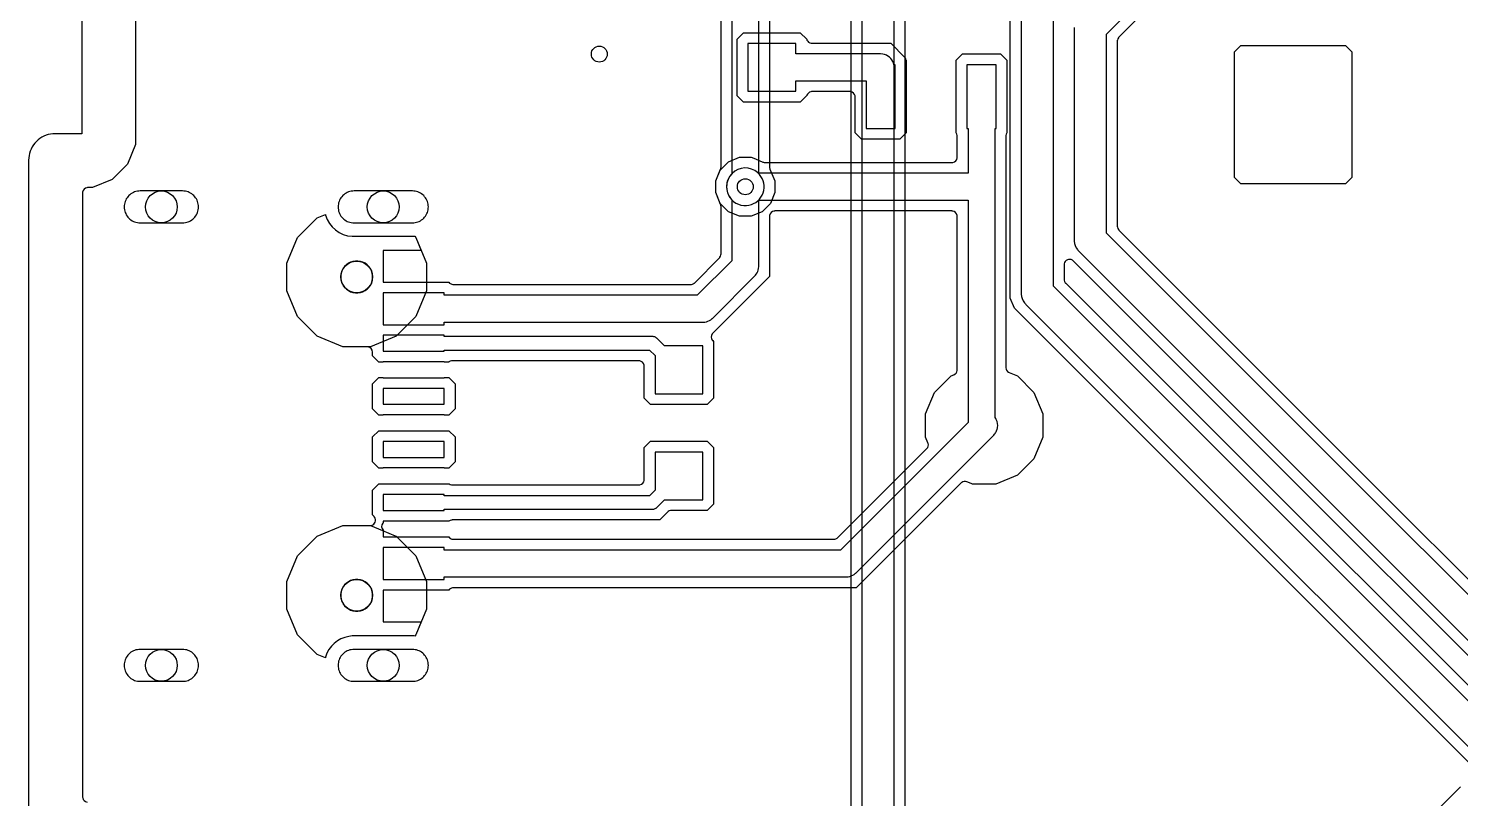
# Model space of a CAD drawing. Header units: millimetres. Extents: x -1 to 70, y 0 to 114.
# Drawn here: x -1 to 25.97, y 81.47 to 95.98 of the extents above; entities that cross this region are included whole.
import ezdxf

# ---------------------------------------------------------------- set-up
doc = ezdxf.new("R2010")
doc.units = ezdxf.units.MM

msp = doc.modelspace()

# ---------------------------------------------------------------- linework, layer by layer
at = {"layer": '16_copper'}
for points in [[(1.016, 104.613), (1.016, 93.798), (0.861, 93.424), (0.576, 93.139), (0.202, 92.984), (0.116, 92.984), (0.107, 92.983), (0.098, 92.982, 0.323309), (0.017, 92.898), (0.017, 92.893, 0.009671), (0.016, 92.889), (0.016, 92.884), (0.016, 81.503), (0.017, 81.494), (0.018, 81.485, 0.323309), (0.102, 81.404)], [(15.819, 71.537), (25.963, 81.681), (25.967, 81.687), (25.972, 81.692, 0.125734)]]:
    msp.add_lwpolyline(points, format="xyb", dxfattribs=at)
for points in [[(14.691, 93.897), (14.572, 94.016), (14.572, 94.693), (14.571, 94.702), (14.57, 94.711, 0.323309), (14.486, 94.792), (14.481, 94.792, 0.009671), (14.477, 94.792), (14.472, 94.793), (13.753, 94.793), (13.744, 94.792), (13.735, 94.791, 0.238058), (13.658, 94.724), (13.657, 94.72), (13.534, 94.597), (12.466, 94.597), (12.347, 94.716), (12.347, 95.784), (12.466, 95.903), (13.534, 95.903), (13.657, 95.78), (13.66, 95.774), (13.662, 95.765, 0.255512), (13.739, 95.708), (13.744, 95.708, 0.009671), (13.748, 95.708), (13.753, 95.707), (15.239, 95.707), (15.508, 95.438), (15.508, 95.432, 0.106582), (15.527, 95.386), (15.528, 95.385), (15.528, 94.016), (15.409, 93.897)], [(5.68, 86.7), (5.68, 86.668), (5.678, 86.666), (5.674, 86.662, 0.393907), (5.679, 86.526), (5.68, 86.525), (5.68, 86.4), (6.83, 86.4), (6.83, 86.403), (6.914, 86.403), (6.931, 86.386, 0.162863), (6.988, 86.358), (6.996, 86.358), (6.998, 86.357), (6.999, 86.357), (7.002, 86.357), (14.169, 86.357), (14.176, 86.358), (14.184, 86.358, 0.125733), (14.229, 86.377), (14.236, 86.383), (14.237, 86.384), (14.238, 86.385), (14.24, 86.386), (15.919, 88.066), (15.92, 88.067), (15.922, 88.068, 0.255514), (15.945, 88.161), (15.941, 88.175), (15.897, 88.281), (15.897, 88.719), (16.065, 89.125), (16.375, 89.435), (16.431, 89.458, 0.265607), (16.492, 89.537), (16.493, 89.551), (16.493, 92.443), (16.492, 92.452), (16.491, 92.461, 0.323309), (16.407, 92.542), (16.402, 92.542, 0.009671), (16.398, 92.542), (16.393, 92.543), (13.057, 92.543), (13.048, 92.542), (13.039, 92.541, 0.323309), (12.958, 92.457), (12.958, 92.452, 0.009671), (12.958, 92.448), (12.957, 92.443), (12.957, 91.311), (11.888, 90.241), (11.882, 90.234), (11.876, 90.227, 0.323312), (11.879, 90.11), (11.882, 90.106), (11.883, 90.105), (11.884, 90.103), (11.888, 90.1), (11.903, 90.084), (11.903, 89.016), (11.784, 88.897), (10.716, 88.897), (10.597, 89.016), (10.597, 89.62), (10.596, 89.629), (10.595, 89.638, 0.323309), (10.511, 89.719), (10.506, 89.719, 0.009671), (10.502, 89.719), (10.497, 89.72), (6.979, 89.72), (6.971, 89.719), (6.964, 89.719, 0.104499), (6.918, 89.7), (6.915, 89.697), (6.83, 89.697), (6.83, 89.7), (5.68, 89.7), (5.68, 89.697), (5.596, 89.697), (5.477, 89.816), (5.477, 89.884, 0.373881), (5.391, 89.983), (5.386, 89.983, 0.009671), (5.382, 89.984), (5.377, 89.984), (4.918, 89.984), (4.435, 90.184), (4.064, 90.555), (3.864, 91.038), (3.864, 91.562), (4.064, 92.045), (4.435, 92.416), (4.59, 92.48), (4.593, 92.466, 0.318728), (5.095, 92.066), (6.265, 92.066), (6.274, 92.067), (6.296, 92.045), (6.397, 91.8), (5.68, 91.8), (5.68, 91.2), (6.83, 91.2), (6.83, 91.203), (6.914, 91.203), (6.931, 91.186, 0.162863), (6.988, 91.158), (6.996, 91.158), (6.998, 91.157), (6.999, 91.157), (7.002, 91.157), (11.469, 91.157), (11.476, 91.158), (11.484, 91.158, 0.125733), (11.529, 91.177), (11.536, 91.183), (11.537, 91.184), (11.538, 91.185), (11.54, 91.186), (12.014, 91.66), (12.018, 91.666), (12.023, 91.671, 0.125734), (12.042, 91.717), (12.042, 91.725), (12.043, 91.727), (12.043, 91.728), (12.043, 91.731), (12.043, 92.63), (12.043, 92.63), (12.043, 92.63, 0.062622), (12.04, 92.655), (12.035, 92.668), (11.944, 92.889), (11.944, 93.111), (12.028, 93.315), (12.185, 93.472), (12.389, 93.556), (12.611, 93.556), (12.69, 93.523), (12.69, 93.523), (12.69, 93.523), (12.832, 93.465), (12.832, 93.465), (12.832, 93.465), (12.845, 93.461), (12.856, 93.458), (12.856, 93.458), (12.856, 93.458), (12.87, 93.457), (16.393, 93.457), (16.402, 93.458), (16.411, 93.459, 0.323309), (16.492, 93.543), (16.492, 93.548, 0.009671), (16.492, 93.552), (16.493, 93.557), (16.493, 93.953), (16.492, 93.961), (16.492, 93.968, 0.106582), (16.473, 94.014), (16.472, 94.014), (16.472, 95.384), (16.591, 95.503), (17.309, 95.503), (17.428, 95.384), (17.428, 94.014), (17.427, 94.013, 0.125734), (17.408, 93.967), (17.408, 93.959), (17.407, 93.957), (17.407, 93.956), (17.407, 93.953), (17.407, 89.592), (17.407, 89.59), (17.407, 89.588, 0.255516), (17.456, 89.506), (17.469, 89.5), (17.625, 89.435), (17.935, 89.125), (18.103, 88.719), (18.103, 88.281), (17.935, 87.875), (17.625, 87.565), (17.219, 87.397), (16.781, 87.397), (16.752, 87.408), (16.752, 87.408), (16.675, 87.441), (16.673, 87.441), (16.671, 87.442, 0.255517), (16.576, 87.428), (16.566, 87.419), (14.589, 85.443), (7.002, 85.443), (6.994, 85.442), (6.987, 85.442, 0.125736), (6.941, 85.423), (6.935, 85.417), (6.933, 85.416), (6.933, 85.415), (6.931, 85.414), (6.914, 85.397), (6.83, 85.397), (6.83, 85.4), (5.68, 85.4), (5.68, 84.8), (6.397, 84.8), (6.296, 84.555), (6.274, 84.533), (6.265, 84.534), (5.095, 84.534), (5.033, 84.527, 0.288095), (4.593, 84.134), (4.59, 84.12), (4.435, 84.184), (4.064, 84.555), (3.864, 85.038), (3.864, 85.562), (4.064, 86.045), (4.435, 86.416), (4.918, 86.616), (5.435, 86.616), (5.446, 86.617), (5.457, 86.618, 0.546728), (5.515, 86.776), (5.514, 86.778), (5.513, 86.779), (5.511, 86.78), (5.506, 86.787), (5.477, 86.816), (5.477, 87.284), (5.596, 87.403), (5.68, 87.403), (5.68, 87.4), (6.83, 87.4), (6.83, 87.403), (6.916, 87.403), (6.919, 87.4, 0.125734), (6.965, 87.381), (6.973, 87.381), (6.975, 87.38), (6.976, 87.38), (6.979, 87.38), (10.497, 87.38), (10.506, 87.381), (10.515, 87.382, 0.323309), (10.596, 87.466), (10.596, 87.471, 0.009671), (10.596, 87.475), (10.597, 87.48), (10.597, 88.084), (10.716, 88.203), (11.784, 88.203), (11.903, 88.084), (11.903, 87.016), (11.784, 86.897), (11.105, 86.897), (11.098, 86.896), (11.091, 86.896, 0.125738), (11.045, 86.877), (11.039, 86.871), (11.037, 86.87), (11.036, 86.869), (11.034, 86.868), (10.887, 86.72), (6.979, 86.72), (6.971, 86.719), (6.964, 86.719, 0.104499), (6.918, 86.7), (6.915, 86.697), (6.83, 86.697), (6.83, 86.7)], [(15.325, 95.3), (15.298, 95.3), (15.296, 95.309), (15.292, 95.328, 0.282171), (15.09, 95.501), (15.05, 95.504, 0.00044), (15.05, 95.504), (13.45, 95.504), (13.45, 95.7), (12.55, 95.7), (12.55, 94.8), (13.45, 94.8), (13.45, 94.996), (14.775, 94.996), (14.775, 94.1), (15.325, 94.1)], [(17.225, 94.1), (17.225, 95.3), (16.675, 95.3), (16.675, 94.1), (16.696, 94.1), (16.696, 93.254), (12.745, 93.254), (12.733, 93.266, 0.936605), (12.234, 92.767), (12.246, 92.755), (12.246, 91.605), (11.595, 90.954), (6.83, 90.954), (6.83, 91), (5.68, 91), (5.68, 90.4), (6.83, 90.4), (6.83, 90.446), (11.7, 90.446), (11.719, 90.448), (11.739, 90.449, 0.118891), (11.849, 90.494), (11.879, 90.52), (11.88, 90.52), (11.88, 90.52), (12.68, 91.32), (12.692, 91.335), (12.705, 91.35, 0.118893), (12.751, 91.46), (12.754, 91.5, 0.000218), (12.754, 91.5), (12.754, 92.746), (16.696, 92.746), (16.696, 88.555), (14.295, 86.154), (6.83, 86.154), (6.83, 86.2), (5.68, 86.2), (5.68, 85.6), (6.83, 85.6), (6.83, 85.646), (14.4, 85.646), (14.419, 85.648), (14.439, 85.649, 0.118891), (14.549, 85.694), (14.579, 85.72), (14.58, 85.72), (14.58, 85.72), (17.18, 88.32), (17.193, 88.336), (17.205, 88.35, 0.078613), (17.241, 88.421), (17.241, 88.421), (17.242, 88.421, 0.157756), (17.242, 88.578), (17.242, 88.578), (17.242, 88.578), (17.234, 88.598), (17.227, 88.615), (17.227, 88.615), (17.226, 88.615, 0.039245), (17.206, 88.649), (17.204, 88.651), (17.204, 94.1)], [(11.7, 90), (10.98, 90), (10.84, 90.14), (10.836, 90.143), (10.832, 90.147, 0.11143), (10.782, 90.173), (10.775, 90.174), (10.765, 90.176), (10.756, 90.176), (10.75, 90.177), (6.83, 90.177), (6.83, 90.2), (5.68, 90.2), (5.68, 89.9), (6.83, 89.9), (6.83, 89.923), (10.697, 89.923), (10.8, 89.82), (10.8, 89.1), (11.7, 89.1)], [(6.83, 86.923), (10.75, 86.923), (10.755, 86.924), (10.761, 86.923, 0.111436), (10.814, 86.94), (10.82, 86.945), (10.828, 86.95), (10.835, 86.956), (10.84, 86.96), (10.98, 87.1), (11.7, 87.1), (11.7, 88), (10.8, 88), (10.8, 87.28), (10.697, 87.177), (6.83, 87.177), (6.83, 87.2), (5.68, 87.2), (5.68, 86.9), (6.83, 86.9)]]:
    msp.add_lwpolyline(points, format="xyb", close=True, dxfattribs=at)
for points in [[(6.83, 88.697), (6.83, 88.7), (5.68, 88.7), (5.68, 88.697), (5.596, 88.697), (5.477, 88.816), (5.477, 89.284), (5.596, 89.403), (5.68, 89.403), (5.68, 89.4), (6.83, 89.4), (6.83, 89.403), (6.914, 89.403), (7.033, 89.284), (7.033, 88.816), (6.914, 88.697)], [(6.83, 89.2), (5.68, 89.2), (5.68, 88.9), (6.83, 88.9)], [(6.83, 87.697), (6.83, 87.7), (5.68, 87.7), (5.68, 87.697), (5.596, 87.697), (5.477, 87.816), (5.477, 88.284), (5.596, 88.403), (5.68, 88.403), (5.68, 88.4), (6.83, 88.4), (6.83, 88.403), (6.914, 88.403), (7.033, 88.284), (7.033, 87.816), (6.914, 87.697)], [(6.83, 88.2), (5.68, 88.2), (5.68, 87.9), (6.83, 87.9)]]:
    msp.add_lwpolyline(points, close=True, dxfattribs=at)
at = {"layer": '1_copper'}
for points in [[(1.016, 104.613), (1.016, 93.798), (0.861, 93.424), (0.576, 93.139), (0.202, 92.984), (0.116, 92.984), (0.107, 92.983), (0.098, 92.982, 0.323309), (0.017, 92.898), (0.017, 92.893, 0.009671), (0.016, 92.889), (0.016, 92.884), (0.016, 81.503), (0.017, 81.494), (0.018, 81.485, 0.323309), (0.102, 81.404)], [(15.305, 71.126), (15.305, 99.322), (15.317, 99.343, 1), (14.683, 99.657), (14.665, 99.614, 0.198911), (14.683, 99.343), (14.695, 99.322), (14.695, 71)], [(12.957, 99.63), (12.957, 93.37), (12.957, 93.37), (12.957, 93.37, 0.062622), (12.96, 93.345), (12.965, 93.332), (13.056, 93.111), (13.056, 92.889), (12.972, 92.685), (12.815, 92.528), (12.611, 92.444), (12.389, 92.444), (12.185, 92.528), (12.028, 92.685), (11.944, 92.889), (11.944, 93.111), (12.035, 93.332), (12.035, 93.332), (12.035, 93.332, 0.06189), (12.042, 93.356), (12.042, 93.356), (12.042, 93.356), (12.043, 93.37), (12.043, 99.63)], [(22.271, 98.552), (19.537, 95.819), (19.533, 95.813), (19.528, 95.808, 0.125734), (19.509, 95.762), (19.508, 95.754), (19.508, 95.752), (19.508, 95.75), (19.508, 95.748), (19.508, 92.252), (19.509, 92.245), (19.509, 92.237, 0.125733), (19.528, 92.192), (19.534, 92.185), (19.535, 92.184), (19.536, 92.183), (19.537, 92.181), (43.184, 68.534)], [(17.695, 97), (17.695, 91), (17.696, 90.988), (17.696, 90.976, 0.144215), (17.758, 90.815), (17.765, 90.807, 0.015626), (17.777, 90.793), (17.784, 90.784), (39.695, 68.874)], [(18.695, 96), (18.695, 92), (18.696, 91.988), (18.696, 91.976, 0.144215), (18.758, 91.815), (18.765, 91.807, 0.015626), (18.777, 91.793), (18.784, 91.784), (42.658, 67.911)], [(42.466, 67.816), (18.679, 91.603), (18.67, 91.609), (18.662, 91.616, 0.546726), (18.509, 91.546), (18.509, 91.544), (18.509, 91.543), (18.509, 91.541), (18.508, 91.532), (18.508, 91.252), (18.509, 91.245), (18.509, 91.237, 0.125733), (18.528, 91.192), (18.534, 91.185), (18.535, 91.184), (18.536, 91.183), (18.537, 91.181), (40.431, 69.288)]]:
    msp.add_lwpolyline(points, format="xyb", dxfattribs=at)
for points in [[(12.569, 92.653, 0.577352), (12.766, 93.233), (12.754, 93.246), (12.754, 99.755), (12.766, 99.767, 1), (12.234, 100.233), (12.206, 100.197, 0.339456), (12.234, 99.767), (12.246, 99.755), (12.246, 93.246), (12.234, 93.233, 0.66818), (12.523, 92.647)], [(4.918, 89.984), (4.435, 90.184), (4.064, 90.555), (3.864, 91.038), (3.864, 91.562), (4.064, 92.045), (4.435, 92.416), (4.59, 92.48), (4.593, 92.466, 0.318728), (5.095, 92.066), (6.265, 92.066), (6.274, 92.067), (6.296, 92.045), (6.496, 91.562), (6.496, 91.038), (6.296, 90.555), (5.925, 90.184), (5.442, 89.984)], [(4.435, 84.184), (4.064, 84.555), (3.864, 85.038), (3.864, 85.562), (4.064, 86.045), (4.435, 86.416), (4.918, 86.616), (5.442, 86.616), (5.665, 86.523), (5.665, 86.523), (5.665, 86.523), (5.906, 86.423), (5.907, 86.423), (5.925, 86.416), (6.296, 86.045), (6.496, 85.562), (6.496, 85.038), (6.296, 84.555), (6.274, 84.533), (6.265, 84.534), (5.095, 84.534), (5.033, 84.527, 0.288095), (4.593, 84.134), (4.59, 84.12)]]:
    msp.add_lwpolyline(points, format="xyb", close=True, dxfattribs=at)
for points in [[(14.492, 70.899), (14.492, 99.253)], [(15.508, 99.253), (15.508, 71.252)], [(43.089, 68.342), (19.305, 92.126), (19.305, 95.874), (22.056, 98.624)], [(39.463, 68.819), (17.569, 90.712), (17.492, 90.899), (17.492, 97.101)], [(40.216, 69.216), (18.305, 91.126), (18.305, 96.874)]]:
    msp.add_lwpolyline(points, dxfattribs=at)
msp.add_lwpolyline([(21.836, 93.057), (21.717, 93.176), (21.717, 95.544), (21.836, 95.663), (23.804, 95.663), (23.923, 95.544), (23.923, 93.176), (23.804, 93.057)], close=True, dxfattribs=at)
at = {"layer": 'drills_NPTH'}
for centre in [(5.18, 91.3), (5.18, 85.3)]:
    msp.add_circle(centre, 0.3, dxfattribs=at)
at = {"layer": 'drills_PTH'}
for centre in [(1.5, 92.62), (5.68, 92.62), (1.5, 83.98), (5.68, 83.98)]:
    msp.add_circle(centre, 0.3, dxfattribs=at)
at = {"layer": 'drills_via_1_16'}
for centre in [(9.75, 95.5), (12.5, 93)]:
    msp.add_circle(centre, 0.15, dxfattribs=at)
at = {"layer": 'holes'}
for points in [[(0.8, 92.62), (0.801, 92.594), (0.805, 92.568), (0.81, 92.542), (0.818, 92.517), (0.828, 92.493), (0.84, 92.47), (0.854, 92.448), (0.87, 92.427), (0.888, 92.408), (0.907, 92.39), (0.928, 92.374), (0.95, 92.36), (0.973, 92.348), (0.997, 92.338), (1.022, 92.33), (1.048, 92.325), (1.074, 92.321), (1.1, 92.32), (1.9, 92.32), (1.926, 92.321), (1.952, 92.325), (1.978, 92.33), (2.003, 92.338), (2.027, 92.348), (2.05, 92.36), (2.072, 92.374), (2.093, 92.39), (2.112, 92.408), (2.13, 92.427), (2.146, 92.448), (2.16, 92.47), (2.172, 92.493), (2.182, 92.517), (2.19, 92.542), (2.195, 92.568), (2.199, 92.594), (2.2, 92.62), (2.199, 92.646), (2.195, 92.672), (2.19, 92.698), (2.182, 92.723), (2.172, 92.747), (2.16, 92.77), (2.146, 92.792), (2.13, 92.813), (2.112, 92.832), (2.093, 92.85), (2.072, 92.866), (2.05, 92.88), (2.027, 92.892), (2.003, 92.902), (1.978, 92.91), (1.952, 92.915), (1.926, 92.919), (1.9, 92.92), (1.1, 92.92), (1.074, 92.919), (1.048, 92.915), (1.022, 92.91), (0.997, 92.902), (0.973, 92.892), (0.95, 92.88), (0.928, 92.866), (0.907, 92.85), (0.888, 92.832), (0.87, 92.813), (0.854, 92.792), (0.84, 92.77), (0.828, 92.747), (0.818, 92.723), (0.81, 92.698), (0.805, 92.672), (0.801, 92.646), (0.8, 92.62)], [(4.83, 92.62), (4.831, 92.594), (4.835, 92.568), (4.84, 92.542), (4.848, 92.517), (4.858, 92.493), (4.87, 92.47), (4.884, 92.448), (4.9, 92.427), (4.918, 92.408), (4.937, 92.39), (4.958, 92.374), (4.98, 92.36), (5.003, 92.348), (5.027, 92.338), (5.052, 92.33), (5.078, 92.325), (5.104, 92.321), (5.13, 92.32), (6.23, 92.32), (6.256, 92.321), (6.282, 92.325), (6.308, 92.33), (6.333, 92.338), (6.357, 92.348), (6.38, 92.36), (6.402, 92.374), (6.423, 92.39), (6.442, 92.408), (6.46, 92.427), (6.476, 92.448), (6.49, 92.47), (6.502, 92.493), (6.512, 92.517), (6.52, 92.542), (6.525, 92.568), (6.529, 92.594), (6.53, 92.62), (6.529, 92.646), (6.525, 92.672), (6.52, 92.698), (6.512, 92.723), (6.502, 92.747), (6.49, 92.77), (6.476, 92.792), (6.46, 92.813), (6.442, 92.832), (6.423, 92.85), (6.402, 92.866), (6.38, 92.88), (6.357, 92.892), (6.333, 92.902), (6.308, 92.91), (6.282, 92.915), (6.256, 92.919), (6.23, 92.92), (5.13, 92.92), (5.104, 92.919), (5.078, 92.915), (5.052, 92.91), (5.027, 92.902), (5.003, 92.892), (4.98, 92.88), (4.958, 92.866), (4.937, 92.85), (4.918, 92.832), (4.9, 92.813), (4.884, 92.792), (4.87, 92.77), (4.858, 92.747), (4.848, 92.723), (4.84, 92.698), (4.835, 92.672), (4.831, 92.646), (4.83, 92.62)], [(5.156, 91.6), (5.11, 91.593), (5.065, 91.578), (5.023, 91.557), (4.985, 91.529), (4.951, 91.495), (4.923, 91.457), (4.902, 91.415), (4.887, 91.37), (4.88, 91.324), (4.88, 91.276), (4.887, 91.23), (4.902, 91.185), (4.923, 91.143), (4.951, 91.105), (4.985, 91.071), (5.023, 91.043), (5.065, 91.022), (5.11, 91.007), (5.156, 91), (5.204, 91), (5.25, 91.007), (5.295, 91.022), (5.337, 91.043), (5.375, 91.071), (5.409, 91.105), (5.437, 91.143), (5.458, 91.185), (5.473, 91.23), (5.48, 91.276), (5.48, 91.324), (5.473, 91.37), (5.458, 91.415), (5.437, 91.457), (5.409, 91.495), (5.375, 91.529), (5.337, 91.557), (5.295, 91.578), (5.25, 91.593), (5.204, 91.6), (5.156, 91.6)], [(5.156, 85.6), (5.11, 85.593), (5.065, 85.578), (5.023, 85.557), (4.985, 85.529), (4.951, 85.495), (4.923, 85.457), (4.902, 85.415), (4.887, 85.37), (4.88, 85.324), (4.88, 85.276), (4.887, 85.23), (4.902, 85.185), (4.923, 85.143), (4.951, 85.105), (4.985, 85.071), (5.023, 85.043), (5.065, 85.022), (5.11, 85.007), (5.156, 85), (5.204, 85), (5.25, 85.007), (5.295, 85.022), (5.337, 85.043), (5.375, 85.071), (5.409, 85.105), (5.437, 85.143), (5.458, 85.185), (5.473, 85.23), (5.48, 85.276), (5.48, 85.324), (5.473, 85.37), (5.458, 85.415), (5.437, 85.457), (5.409, 85.495), (5.375, 85.529), (5.337, 85.557), (5.295, 85.578), (5.25, 85.593), (5.204, 85.6), (5.156, 85.6)], [(0.8, 83.98), (0.801, 83.954), (0.805, 83.928), (0.81, 83.902), (0.818, 83.877), (0.828, 83.853), (0.84, 83.83), (0.854, 83.808), (0.87, 83.787), (0.888, 83.768), (0.907, 83.75), (0.928, 83.734), (0.95, 83.72), (0.973, 83.708), (0.997, 83.698), (1.022, 83.69), (1.048, 83.685), (1.074, 83.681), (1.1, 83.68), (1.9, 83.68), (1.926, 83.681), (1.952, 83.685), (1.978, 83.69), (2.003, 83.698), (2.027, 83.708), (2.05, 83.72), (2.072, 83.734), (2.093, 83.75), (2.112, 83.768), (2.13, 83.787), (2.146, 83.808), (2.16, 83.83), (2.172, 83.853), (2.182, 83.877), (2.19, 83.902), (2.195, 83.928), (2.199, 83.954), (2.2, 83.98), (2.199, 84.006), (2.195, 84.032), (2.19, 84.058), (2.182, 84.083), (2.172, 84.107), (2.16, 84.13), (2.146, 84.152), (2.13, 84.173), (2.112, 84.192), (2.093, 84.21), (2.072, 84.226), (2.05, 84.24), (2.027, 84.252), (2.003, 84.262), (1.978, 84.27), (1.952, 84.275), (1.926, 84.279), (1.9, 84.28), (1.1, 84.28), (1.074, 84.279), (1.048, 84.275), (1.022, 84.27), (0.997, 84.262), (0.973, 84.252), (0.95, 84.24), (0.928, 84.226), (0.907, 84.21), (0.888, 84.192), (0.87, 84.173), (0.854, 84.152), (0.84, 84.13), (0.828, 84.107), (0.818, 84.083), (0.81, 84.058), (0.805, 84.032), (0.801, 84.006), (0.8, 83.98)], [(4.83, 83.98), (4.831, 83.954), (4.835, 83.928), (4.84, 83.902), (4.848, 83.877), (4.858, 83.853), (4.87, 83.83), (4.884, 83.808), (4.9, 83.787), (4.918, 83.768), (4.937, 83.75), (4.958, 83.734), (4.98, 83.72), (5.003, 83.708), (5.027, 83.698), (5.052, 83.69), (5.078, 83.685), (5.104, 83.681), (5.13, 83.68), (6.23, 83.68), (6.256, 83.681), (6.282, 83.685), (6.308, 83.69), (6.333, 83.698), (6.357, 83.708), (6.38, 83.72), (6.402, 83.734), (6.423, 83.75), (6.442, 83.768), (6.46, 83.787), (6.476, 83.808), (6.49, 83.83), (6.502, 83.853), (6.512, 83.877), (6.52, 83.902), (6.525, 83.928), (6.529, 83.954), (6.53, 83.98), (6.529, 84.006), (6.525, 84.032), (6.52, 84.058), (6.512, 84.083), (6.502, 84.107), (6.49, 84.13), (6.476, 84.152), (6.46, 84.173), (6.442, 84.192), (6.423, 84.21), (6.402, 84.226), (6.38, 84.24), (6.357, 84.252), (6.333, 84.262), (6.308, 84.27), (6.282, 84.275), (6.256, 84.279), (6.23, 84.28), (5.13, 84.28), (5.104, 84.279), (5.078, 84.275), (5.052, 84.27), (5.027, 84.262), (5.003, 84.252), (4.98, 84.24), (4.958, 84.226), (4.937, 84.21), (4.918, 84.192), (4.9, 84.173), (4.884, 84.152), (4.87, 84.13), (4.858, 84.107), (4.848, 84.083), (4.84, 84.058), (4.835, 84.032), (4.831, 84.006), (4.83, 83.98)]]:
    msp.add_lwpolyline(points, close=True, dxfattribs=at)
at = {"layer": 'outline'}
msp.add_lwpolyline([(0, 112), (0, 94), (-0.5, 94), (-0.544, 93.998), (-0.587, 93.992), (-0.629, 93.983), (-0.671, 93.97), (-0.711, 93.953), (-0.75, 93.933), (-0.787, 93.91), (-0.821, 93.883), (-0.854, 93.854), (-0.883, 93.821), (-0.91, 93.787), (-0.933, 93.75), (-0.953, 93.711), (-0.97, 93.671), (-0.983, 93.629), (-0.992, 93.587), (-0.998, 93.544), (-1, 93.5), (-1, 68)], dxfattribs=at)

doc.saveas('drawing.dxf')
